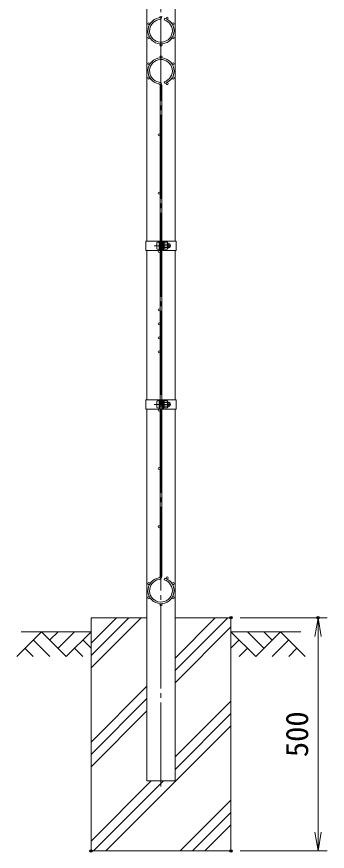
# Model space of a CAD drawing. Units: millimetres, scale not verified. Extents: x -4200 to 4200, y -2970 to 2970.
# Drawn here: x -233 to 434, y -607 to 1182 of the extents above; entities that cross this region are included whole.
import ezdxf
from ezdxf.enums import TextEntityAlignment as Align

# ---------------------------------------------------------------- set-up
doc = ezdxf.new("R2010")
doc.units = ezdxf.units.MM
doc.header["$LTSCALE"] = 10
doc.header["$PDMODE"] = 32
doc.header["$PDSIZE"] = 5
doc.linetypes.add('LONG_CHAIN', pattern=[21, 18, -1, 1, -1])
for name, color, linetype, lineweight in [('0-3_D-STR1', 1, 'Continuous', 9), ('0-4_D-BMK', 2, 'LONG_CHAIN', 9), ('0-5_D-STR-DIM', 7, 'Continuous', 9), ('0-6_0', 7, 'Continuous', 9), ('0-8_D-STR2', 7, 'Continuous', 9), ('0-9_D-STR3', 3, 'Continuous', 9), ('0-B_D-DCR-HCH', 7, 'Continuous', 9), ('0-C_D-BGD', 7, 'Continuous', 9), ('0-D_D-STR4', 7, 'Continuous', 9)]:
    doc.layers.add(name, color=color, linetype=linetype, lineweight=lineweight)
doc.layers.add('0-7_Defpoints', color=7, linetype='Continuous')
doc.styles.add('ＭＳ ゴシック', font='')
doc.styles.get('ＭＳ ゴシック').set_extended_font_data('MS Gothic')

# ---------------------------------------------------------------- blocks, each defined once
blk = doc.blocks.new('_Open')
at = {"layer": '0-6_0'}
blk.add_line((-10, 1.667), (0, 0), dxfattribs=at)
blk.add_lwpolyline([(-10, -1.667), (0, 0), (-10, 0)], dxfattribs=at)

msp = doc.modelspace()

# ---------------------------------------------------------------- linework, layer by layer
at = {"layer": '0-3_D-STR1'}
for p, q in [((46.28, 1541.23), (46.28, 701.23)), ((106.78, 701.23), (106.78, 1541.23)), ((46.28, 681.23), (46.28, 361.23)), ((106.78, 361.23), (106.78, 681.23)), ((46.28, 341.23), (46.28, -456.02)), ((106.78, -456.02), (106.78, 341.23)), ((46.28, -456.02), (106.78, -456.02))]:
    msp.add_line(p, q, dxfattribs=at)
at = {"layer": '0-4_D-BMK'}
for p, q in [((76.53, -468.02), (76.53, 2308.98)), ((62.11, 691.23), (97.85, 691.23)), ((62.11, 351.23), (97.85, 351.23))]:
    msp.add_line(p, q, dxfattribs=at)
at = {"layer": '0-5_D-STR-DIM'}
for p, q in [((246.53, -106.02), (433.51, -106.02)), ((413.51, -566.02), (413.51, -146.02)), ((246.53, -606.02), (433.51, -606.02))]:
    msp.add_line(p, q, dxfattribs=at)
at = {"layer": '0-7_Defpoints'}
for p in [(226.53, -106.02), (413.51, -106.02), (-73.47, -606.02), (226.53, -606.02)]:
    msp.add_point(p, dxfattribs=at)
at = {"layer": '0-8_D-STR2'}
for p, q in [((83.5, 1175.36), (84.53, 1178.81)), ((83.5, 1042.6), (84.53, 1039.15)), ((74.73, 1034.84), (74.73, -16.89)), ((78.33, 1034.84), (78.33, -16.89)), ((83.5, -24.64), (84.53, -21.19))]:
    msp.add_line(p, q, dxfattribs=at)
for centre in [(89.84, 1179.14), (50.33, 1167.1), (102.73, 1167.1), (50.33, 1136.85), (102.73, 1136.85), (76.53, 1121.73), (76.53, 1096.23), (50.33, 1081.1), (102.73, 1081.1), (50.33, 1050.85), (89.84, 1038.82), (102.73, 1050.85), (72.48, 928.98), (72.48, 803.98), (72.48, 678.98), (72.48, 553.98), (72.48, 523.98), (72.48, 493.98), (72.48, 463.98), (72.48, 338.98), (72.48, 213.98), (72.48, 88.98), (50.33, -32.9), (89.84, -20.86), (102.73, -32.9), (50.33, -63.15), (102.73, -63.15), (76.53, -78.27)]:
    msp.add_circle(centre, 2.25, dxfattribs=at)
for centre, radius, start, end in [((71.13, 1183.11), 3.6, 279.83934, 0), ((71.13, 1183.11), 7.2, 279.83934, 0), ((76.53, 1151.98), 28, 99.83934, 73.39579), ((76.53, 1151.98), 24.4, 99.83934, 73.39579), ((76.53, 1065.98), 28, 286.60421, 260.16066), ((76.53, 1065.98), 24.4, 286.60421, 260.16066), ((71.13, 1034.84), 3.6, 0, 80.16066), ((71.13, 1034.84), 7.2, 0, 80.16066), ((71.13, -16.89), 3.6, 279.83934, 0), ((71.13, -16.89), 7.2, 279.83934, 0), ((76.53, -48.02), 28, 99.83934, 73.39579), ((76.53, -48.02), 24.4, 99.83934, 73.39579)]:
    msp.add_arc(centre, radius, start, end, dxfattribs=at)
at = {"layer": '0-9_D-STR3'}
for p, q in [((43.98, 701.23), (74.73, 701.23)), ((43.98, 701.23), (43.98, 681.23)), ((67.63, 697.73), (67.63, 684.73)), ((72.43, 681.23), (72.43, 701.23)), ((72.43, 699.23), (72.43, 683.23)), ((74.73, 681.23), (74.73, 701.23)), ((78.33, 681.23), (78.33, 701.23)), ((78.33, 701.23), (109.08, 701.23)), ((80.63, 681.23), (80.63, 701.23)), ((80.63, 695.73), (81.02, 698.89)), ((82.78, 698.98), (81.12, 698.98)), ((82.83, 691.23), (82.83, 698.95)), ((82.93, 698.74), (82.88, 698.91)), ((89.62, 698.74), (82.93, 698.74)), ((109.08, 701.23), (109.08, 681.23)), ((43.98, 681.23), (74.73, 681.23)), ((74.73, 695.23), (78.33, 695.23)), ((74.73, 694.55), (78.33, 694.55)), ((74.73, 687.91), (78.33, 687.91)), ((74.73, 687.23), (78.33, 687.23)), ((78.33, 681.23), (109.08, 681.23)), ((80.63, 695.73), (80.63, 686.73)), ((80.63, 686.73), (81.02, 683.57)), ((82.76, 683.48), (81.12, 683.48)), ((89.62, 694.98), (82.83, 694.98)), ((82.83, 691.23), (82.83, 683.5)), ((89.62, 687.48), (82.83, 687.48)), ((89.62, 683.72), (82.93, 683.72)), ((92.13, 696.23), (92.13, 686.23)), ((92.13, 695.23), (95.43, 695.23)), ((92.13, 694.55), (95.75, 694.55)), ((92.13, 687.91), (95.75, 687.91)), ((92.13, 687.23), (95.43, 687.23)), ((95.43, 695.23), (95.43, 687.23)), ((43.98, 361.23), (74.73, 361.23)), ((43.98, 361.23), (43.98, 341.23)), ((72.43, 341.23), (72.43, 361.23)), ((72.43, 359.23), (72.43, 343.23)), ((74.73, 341.23), (74.73, 361.23)), ((78.33, 341.23), (78.33, 361.23)), ((78.33, 361.23), (109.08, 361.23)), ((80.63, 341.23), (80.63, 361.23)), ((80.63, 355.73), (81.02, 358.89)), ((82.78, 358.98), (81.12, 358.98)), ((82.83, 351.23), (82.83, 358.95)), ((82.93, 358.74), (82.88, 358.91)), ((89.62, 358.74), (82.93, 358.74)), ((109.08, 361.23), (109.08, 341.23)), ((43.98, 341.23), (74.73, 341.23)), ((67.63, 357.73), (67.63, 344.73)), ((74.73, 355.23), (78.33, 355.23)), ((74.73, 354.55), (78.33, 354.55)), ((74.73, 347.91), (78.33, 347.91)), ((74.73, 347.23), (78.33, 347.23)), ((78.33, 341.23), (109.08, 341.23)), ((80.63, 355.73), (80.63, 346.73)), ((80.63, 346.73), (81.02, 343.57)), ((82.76, 343.48), (81.12, 343.48)), ((89.62, 354.98), (82.83, 354.98)), ((82.83, 351.23), (82.83, 343.5)), ((89.62, 347.48), (82.83, 347.48)), ((89.62, 343.72), (82.93, 343.72)), ((92.13, 356.23), (92.13, 346.23)), ((92.13, 355.23), (95.43, 355.23)), ((92.13, 354.55), (95.75, 354.55)), ((92.13, 347.91), (95.75, 347.91)), ((92.13, 347.23), (95.43, 347.23)), ((95.43, 355.23), (95.43, 347.23))]:
    msp.add_line(p, q, dxfattribs=at)
for centre, radius, start, end in [((81.12, 698.88), 0.1, 90, 173), ((82.78, 698.88), 0.1, 15, 90), ((77.95, 696.86), 5.32, 339.37322, 22.7756), ((88.61, 696.86), 2.13, 298.45309, 61.54691), ((85.35, 691.97), 8, 32.13463, 57.68315), ((81.12, 683.58), 0.1, 187, 270), ((82.76, 683.58), 0.1, 270, 337.2244), ((77.95, 685.6), 5.32, 337.2244, 20.62678), ((62.07, 691.23), 21.19, 0, 10.20031), ((62.07, 691.23), 21.19, 349.79969, 0), ((83.86, 691.23), 6.87, 0, 33.09348), ((83.86, 691.23), 6.87, 326.90652, 0), ((88.61, 685.6), 2.13, 298.45309, 61.54691), ((85.35, 690.48), 8, 302.31685, 327.86537), ((87.93, 691.23), 8.5, 331.92751, 28.07249), ((81.12, 358.88), 0.1, 90, 173), ((82.78, 358.88), 0.1, 15, 90), ((77.95, 356.86), 5.32, 339.37322, 22.7756), ((88.61, 356.86), 2.13, 298.45309, 61.54691), ((85.35, 351.97), 8, 32.13463, 57.68315), ((81.12, 343.58), 0.1, 187, 270), ((82.76, 343.58), 0.1, 270, 337.2244), ((77.95, 345.6), 5.32, 337.2244, 20.62678), ((62.07, 351.23), 21.19, 0, 10.20031), ((62.07, 351.23), 21.19, 349.79969, 0), ((83.86, 351.23), 6.87, 0, 33.09348), ((83.86, 351.23), 6.87, 326.90652, 0), ((88.61, 345.6), 2.13, 298.45309, 61.54691), ((85.35, 350.48), 8, 302.31685, 327.86537), ((87.93, 351.23), 8.5, 331.92751, 28.07249)]:
    msp.add_arc(centre, radius, start, end, dxfattribs=at)
for centre, start_param, end_param in [((72.43, 697.73), 1.5707963, 3.1415927), ((72.43, 684.73), 3.1415927, 4.712389), ((72.43, 357.73), 1.5707963, 3.1415927), ((72.43, 344.73), 3.1415927, 4.712389)]:
    msp.add_ellipse(centre, major_axis=(4.8, 0), ratio=0.3125, start_param=start_param, end_param=end_param, dxfattribs=at)
at = {"layer": '0-B_D-DCR-HCH'}
for p, q in [((-73.47, -213.54), (34.05, -106.02)), ((-73.47, -187.02), (7.53, -106.02)), ((-73.47, -160.51), (-18.99, -106.02)), ((106.78, -218.9), (219.66, -106.02)), ((106.78, -192.39), (193.15, -106.02)), ((-179.9, -136.02), (-233.11, -189.23)), ((-179.9, -136.02), (-126.68, -189.23)), ((-162.16, -153.76), (-144.42, -136.02)), ((-144.42, -171.5), (-108.95, -136.02)), ((-126.68, -189.23), (-73.47, -136.02)), ((106.78, -245.42), (226.53, -125.67)), ((279.74, -189.23), (226.53, -136.02)), ((297.48, -171.5), (262, -136.02)), ((332.95, -136.02), (279.74, -189.23)), ((315.31, -153.85), (297.48, -136.02)), ((332.95, -136.02), (386.16, -189.23)), ((-197.63, -153.76), (-162, -189.23)), ((-91.21, -153.76), (-73.47, -171.41)), ((244.27, -153.76), (226.53, -171.41)), ((350.69, -153.76), (315.05, -189.23)), ((-215.37, -171.5), (-197.55, -189.23)), ((-108.95, -171.5), (-91.13, -189.23)), ((262, -171.5), (244.18, -189.23)), ((368.43, -171.5), (350.61, -189.23)), ((-73.47, -372.64), (46.28, -252.89)), ((-73.47, -399.15), (46.28, -279.4)), ((106.78, -404.52), (226.53, -284.77)), ((-73.47, -425.67), (46.28, -305.92)), ((106.78, -431.04), (226.53, -311.29)), ((-41.69, -606.02), (226.53, -337.8)), ((-73.47, -584.77), (55.28, -456.02)), ((-68.21, -606.02), (81.79, -456.02)), ((117.41, -606.02), (226.53, -496.9)), ((143.93, -606.02), (226.53, -523.42)), ((170.44, -606.02), (226.53, -549.94))]:
    msp.add_line(p, q, dxfattribs=at)
msp.add_lwpolyline([(226.53, -106.02), (106.78, -106.02), (106.78, -456.02), (46.28, -456.02), (46.28, -106.02), (-73.47, -106.02), (-73.47, -606.02), (226.53, -606.02)], close=True, dxfattribs=at)
at = {"layer": '0-C_D-BGD'}
for p, q in [((-223.47, -136.02), (-73.47, -136.02)), ((376.53, -136.02), (226.53, -136.02))]:
    msp.add_line(p, q, dxfattribs=at)
at = {"layer": '0-D_D-STR4'}
for p, q in [((-73.47, -106.02), (-73.47, -606.02)), ((46.28, -106.02), (-73.47, -106.02)), ((226.53, -106.02), (106.78, -106.02)), ((226.53, -106.02), (226.53, -606.02)), ((226.53, -606.02), (-73.47, -606.02))]:
    msp.add_line(p, q, dxfattribs=at)

# ---------------------------------------------------------------- block references
at = {"layer": '0-5_D-STR-DIM', "xscale": 4, "yscale": 4}
for p, rotation in [((413.51, -106.02), 90), ((413.51, -606.02), 270)]:
    msp.add_blockref('_Open', p, dxfattribs=dict(at, rotation=rotation))

# ---------------------------------------------------------------- texts
at = {"layer": '0-5_D-STR-DIM', "style": 'ＭＳ ゴシック'}
msp.add_text('500', height=48.09, rotation=90, dxfattribs=at).set_placement((406.76, -404.9), align=Align.BOTTOM_LEFT)

doc.saveas('drawing.dxf')
